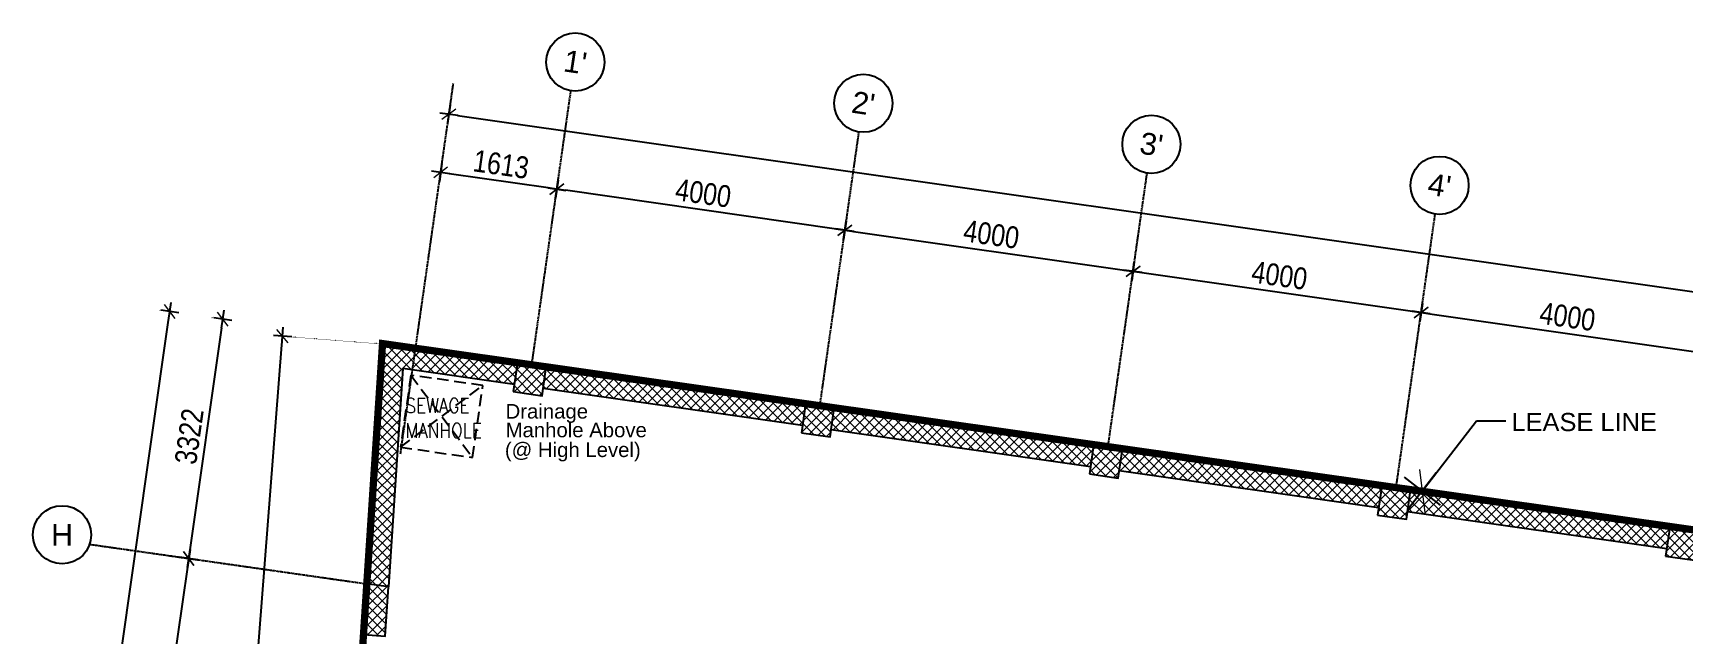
# Model space of a CAD drawing. Header units: inches. Extents: x 860051 to 1567527, y 277639 to 595672.
# Drawn here: x 1018159 to 1040839, y 370593 to 378855 of the extents above; entities that cross this region are included whole.
import ezdxf
from ezdxf.enums import TextEntityAlignment as Align

# ---------------------------------------------------------------- set-up
doc = ezdxf.new("R2010")
doc.units = ezdxf.units.IN
doc.header["$MEASUREMENT"] = 0
for name, pattern in [('CENTER', [50.8, 31.75, -6.35, 6.35, -6.35]), ('DASHED2', [9.525, 6.35, -3.175]), ('DOT2', [3.175, 0, -3.175]), ('HIDDEN2', [4.7625, 3.175, -1.5875])]:
    doc.linetypes.add(name, pattern=pattern)
doc.layers.add('A-HATCH CONCRETE', color=254, linetype='Continuous', lineweight=5)
doc.layers.add('A-LEASING LINE', color=7, linetype='DASHED2', lineweight=9)
for name, color, linetype in [('Axis', 9, 'CENTER'), ('dim-axis', 15, 'Continuous'), ('FFNEW', 252, 'Continuous'), ('P-PIPE-DRA', 40, 'Continuous'), ('P-PIPE-DRA-TXT', 181, 'Continuous'), ('S-COL', 210, 'Continuous'), ('S-WALL', 1, 'Continuous'), ('TAXT', 3, 'Continuous'), ('TEXT', 181, 'Continuous')]:
    doc.layers.add(name, color=color, linetype=linetype)
doc.styles.add('ARIAL', font='ARIALN.TTF')
doc.styles.add('SS', font='romand.shx', dxfattribs={"width": 0.85, "height": 200})
doc.styles.add('style1', font='arial.ttf')
doc.dimstyles.new('DIM-100', dxfattribs={"dimscale": 150, "dimtxt": 2, "dimasz": 1, "dimexe": 0.75, "dimexo": 1, "dimgap": 0.5, "dimtad": 1, "dimdec": 0, "dimzin": 11, "dimdsep": 46, "dimtxsty": 'ARIAL', "dimblk": 'R', "dimcen": 2.5, "dimdle": 1, "dimclrd": 256, "dimclre": 256, "dimclrt": 256, "dimazin": 0, "dimtfac": 1, "dimtdec": 0, "dimtix": 1, "dimtmove": 2, "dimatfit": 3, "dimldrblk": 'R', "dimtolj": 1, "dimtzin": 3, "dimlwd": -1, "dimlwe": 13, "dimarcsym": 0})
pattern_1 = [(45, (1013480.555, -68927.58), (-66.29126, 66.29126), []), (135, (1013480.555, -68927.58), (-66.29126, -66.29126), [])]
pattern_2 = [(45, (1013479.92, -68927.58), (-66.29126, 66.29126), []), (135, (1013479.92, -68927.58), (-66.29126, -66.29126), [])]

# ---------------------------------------------------------------- blocks, each defined once
blk = doc.blocks.new('R')
for p, q in [((0, -1.05), (0, 1.05)), ((-1.05, 0), (1.05, 0))]:
    blk.add_line(p, q)
at = {"color": 4, "lineweight": 13}
blk.add_line((-0.707, -0.707), (0.707, 0.707), dxfattribs=at)
blk = doc.blocks.new('*D92')
at = {"layer": 'Defpoints', "color": 0, "transparency": 16777216}
for p in [(1420983, 599836), (1420983, 599836), (1422567, 599511)]:
    blk.add_point(p, dxfattribs=at)
at = {"layer": 'dim-axis', "color": 251, "linetype": 'DOT2', "lineweight": 13, "transparency": 16777216}
for p, q in [((1420962, 599687), (1420967, 599724)), ((1422588, 599660), (1422597, 599719))]:
    blk.add_line(p, q, dxfattribs=at)
at = {"layer": 'dim-axis', "color": 251, "transparency": 16777216}
blk.add_line((1422462, 599624), (1421102, 599819), dxfattribs=at)
at = {"layer": 'dim-axis', "color": 251, "transparency": 16777216, "xscale": 120, "yscale": 120, "zscale": 120}
for p, rotation in [((1420983, 599836), 171.8736112541112), ((1422581, 599607), 351.8736112541112)]:
    blk.add_blockref('R', p, dxfattribs=dict(at, rotation=rotation))
at = {"layer": 'dim-axis', "color": 251, "transparency": 16777216, "insert": (1421814, 599947), "char_height": 300, "attachment_point": 5, "rotation": 351.8736, "style": 'ARIAL'}
blk.add_mtext('\\A1;1613', dxfattribs=at)
blk = doc.blocks.new('*D93')
at = {"layer": 'Defpoints', "color": 0, "transparency": 16777216}
for p in [(1426500, 598759), (1430500, 598477), (1430500, 598477)]:
    blk.add_point(p, dxfattribs=at)
at = {"layer": 'dim-axis', "color": 251, "linetype": 'DOT2', "lineweight": 13, "transparency": 16777216}
for p, q in [((1426521, 598908), (1426556, 599153)), ((1430522, 598625), (1430516, 598588))]:
    blk.add_line(p, q, dxfattribs=at)
at = {"layer": 'dim-axis', "color": 251, "transparency": 16777216}
blk.add_line((1426659, 599025), (1430382, 598494), dxfattribs=at)
at = {"layer": 'dim-axis', "color": 251, "transparency": 16777216, "xscale": 120, "yscale": 120, "zscale": 120}
for p, rotation in [((1426540, 599042), 171.8736112541112), ((1430500, 598477), 351.8736112541112)]:
    blk.add_blockref('R', p, dxfattribs=dict(at, rotation=rotation))
at = {"layer": 'dim-axis', "color": 251, "transparency": 16777216, "insert": (1428553, 598985), "char_height": 300, "attachment_point": 5, "rotation": 351.8736, "style": 'ARIAL'}
blk.add_mtext('\\A1;4000', dxfattribs=at)
blk = doc.blocks.new('*D94')
at = {"layer": 'Defpoints', "color": 0, "transparency": 16777216}
for p in [(1434460, 597911), (1434460, 597911), (1430284, 596961)]:
    blk.add_point(p, dxfattribs=at)
at = {"layer": 'dim-axis', "color": 251, "linetype": 'DOT2', "lineweight": 13, "transparency": 16777216}
for p, q in [((1430305, 597110), (1430516, 598588)), ((1434481, 598060), (1434476, 598023))]:
    blk.add_line(p, q, dxfattribs=at)
at = {"layer": 'dim-axis', "color": 251, "transparency": 16777216}
blk.add_line((1430619, 598460), (1434341, 597928), dxfattribs=at)
at = {"layer": 'dim-axis', "color": 251, "transparency": 16777216, "xscale": 120, "yscale": 120, "zscale": 120}
for p, rotation in [((1430500, 598477), 171.8736112541112), ((1434460, 597911), 351.8736112541112)]:
    blk.add_blockref('R', p, dxfattribs=dict(at, rotation=rotation))
at = {"layer": 'dim-axis', "color": 251, "transparency": 16777216, "insert": (1432513, 598420), "char_height": 300, "attachment_point": 5, "rotation": 351.8736, "style": 'ARIAL'}
blk.add_mtext('\\A1;4000', dxfattribs=at)
blk = doc.blocks.new('*D95')
at = {"layer": 'Defpoints', "color": 0, "transparency": 16777216}
for p in [(1438420, 597346), (1438420, 597346), (1434244, 596396)]:
    blk.add_point(p, dxfattribs=at)
at = {"layer": 'dim-axis', "color": 251, "linetype": 'DOT2', "lineweight": 13, "transparency": 16777216}
for p, q in [((1434265, 596544), (1434476, 598023)), ((1438441, 597494), (1438436, 597457))]:
    blk.add_line(p, q, dxfattribs=at)
at = {"layer": 'dim-axis', "color": 251, "transparency": 16777216}
blk.add_line((1434579, 597894), (1438301, 597363), dxfattribs=at)
at = {"layer": 'dim-axis', "color": 251, "transparency": 16777216, "xscale": 120, "yscale": 120, "zscale": 120}
for p, rotation in [((1434460, 597911), 171.8736112541112), ((1438420, 597346), 351.8736112541112)]:
    blk.add_blockref('R', p, dxfattribs=dict(at, rotation=rotation))
at = {"layer": 'dim-axis', "color": 251, "transparency": 16777216, "insert": (1436472, 597854), "char_height": 300, "attachment_point": 5, "rotation": 351.8736, "style": 'ARIAL'}
blk.add_mtext('\\A1;4000', dxfattribs=at)
blk = doc.blocks.new('*D102')
at = {"layer": 'Defpoints', "color": 0, "transparency": 16777216}
for p in [(1422581, 599607), (1422581, 599607), (1426540, 599042)]:
    blk.add_point(p, dxfattribs=at)
at = {"layer": 'dim-axis', "color": 251, "linetype": 'DOT2', "lineweight": 13, "transparency": 16777216}
for p, q in [((1422559, 599459), (1422565, 599496)), ((1426519, 598894), (1426525, 598931))]:
    blk.add_line(p, q, dxfattribs=at)
at = {"layer": 'dim-axis', "color": 251, "transparency": 16777216}
blk.add_line((1426422, 599059), (1422699, 599591), dxfattribs=at)
at = {"layer": 'dim-axis', "color": 251, "transparency": 16777216, "xscale": 120, "yscale": 120, "zscale": 120}
for p, rotation in [((1422581, 599607), 171.8736112541112), ((1426540, 599042), 351.8736112541112)]:
    blk.add_blockref('R', p, dxfattribs=dict(at, rotation=rotation))
at = {"layer": 'dim-axis', "color": 251, "transparency": 16777216, "insert": (1424593, 599551), "char_height": 300, "attachment_point": 5, "rotation": 351.8736, "style": 'ARIAL'}
blk.add_mtext('\\A1;4000', dxfattribs=at)
blk = doc.blocks.new('*D104')
at = {"layer": 'Defpoints', "color": 0, "transparency": 16777216}
for p in [(1420642, 597441), (1470715, 593565), (1470260, 590370)]:
    blk.add_point(p, dxfattribs=at)
at = {"layer": 'dim-axis', "color": 251, "linetype": 'DOT2', "lineweight": 13, "transparency": 16777216}
for p, q in [((1420663, 597590), (1421113, 600748)), ((1470281, 590519), (1470731, 593676))]:
    blk.add_line(p, q, dxfattribs=at)
at = {"layer": 'dim-axis', "color": 251, "transparency": 16777216}
blk.add_line((1421216, 600619), (1470596, 593582), dxfattribs=at)
at = {"layer": 'dim-axis', "color": 251, "transparency": 16777216, "xscale": 120, "yscale": 120, "zscale": 120}
for p, rotation in [((1421097, 600636), 171.8890881608404), ((1470715, 593565), 351.8890881608405)]:
    blk.add_blockref('R', p, dxfattribs=dict(at, rotation=rotation))
at = {"layer": 'dim-axis', "color": 251, "transparency": 16777216, "insert": (1445938, 597327), "char_height": 300, "attachment_point": 5, "rotation": 351.8891, "style": 'ARIAL'}
blk.add_mtext('\\A1;50119', dxfattribs=at)
blk = doc.blocks.new('*D107')
at = {"layer": 'Defpoints', "color": 0, "transparency": 16777216}
for p in [(1417261, 597924), (1417261, 597924), (1415626, 586468)]:
    blk.add_point(p, dxfattribs=at)
at = {"layer": 'dim-axis', "color": 251, "linetype": 'DOT2', "lineweight": 13, "transparency": 16777216}
for p, q in [((1417113, 597945), (1417150, 597940)), ((1415478, 586489), (1415515, 586484))]:
    blk.add_line(p, q, dxfattribs=at)
at = {"layer": 'dim-axis', "color": 251, "transparency": 16777216}
blk.add_line((1415643, 586586), (1417244, 597805), dxfattribs=at)
at = {"layer": 'dim-axis', "color": 251, "transparency": 16777216, "xscale": 120, "yscale": 120, "zscale": 120}
for p, rotation in [((1417261, 597924), 81.8772662833131), ((1415626, 586468), 261.8772662833131)]:
    blk.add_blockref('R', p, dxfattribs=dict(at, rotation=rotation))
at = {"layer": 'dim-axis', "color": 251, "transparency": 16777216, "insert": (1416218, 592228), "char_height": 300, "attachment_point": 5, "rotation": 81.8773, "style": 'ARIAL'}
blk.add_mtext('\\A1;11572', dxfattribs=at)
blk = doc.blocks.new('*D108')
at = {"layer": 'Defpoints', "color": 0, "transparency": 16777216}
for p in [(1417989, 597820), (1417520, 594531), (1417520, 594531)]:
    blk.add_point(p, dxfattribs=at)
at = {"layer": 'dim-axis', "color": 251, "transparency": 16777216}
blk.add_line((1417972, 597701), (1417537, 594650), dxfattribs=at)
at = {"layer": 'dim-axis', "color": 251, "linetype": 'DOT2', "lineweight": 13, "transparency": 16777216}
for p, q in [((1417840, 597841), (1417878, 597836)), ((1417371, 594552), (1417408, 594547))]:
    blk.add_line(p, q, dxfattribs=at)
at = {"layer": 'dim-axis', "color": 251, "transparency": 16777216, "xscale": 120, "yscale": 120, "zscale": 120}
for p, rotation in [((1417989, 597820), 81.87726634256052), ((1417520, 594531), 261.8772663425605)]:
    blk.add_blockref('R', p, dxfattribs=dict(at, rotation=rotation))
at = {"layer": 'dim-axis', "color": 251, "transparency": 16777216, "insert": (1417528, 596208), "char_height": 300, "attachment_point": 5, "rotation": 81.8773, "style": 'ARIAL'}
blk.add_mtext('\\A1;3322', dxfattribs=at)
blk = doc.blocks.new('*D109')
at = {"layer": 'Defpoints', "color": 0, "transparency": 16777216}
for p in [(1417520, 594531), (1416947, 590522), (1416947, 590522)]:
    blk.add_point(p, dxfattribs=at)
at = {"layer": 'dim-axis', "color": 251, "linetype": 'DOT2', "lineweight": 13, "transparency": 16777216}
for p, q in [((1417371, 594552), (1417408, 594547)), ((1416799, 590543), (1416836, 590538))]:
    blk.add_line(p, q, dxfattribs=at)
at = {"layer": 'dim-axis', "color": 251, "transparency": 16777216}
blk.add_line((1417503, 594412), (1416964, 590640), dxfattribs=at)
at = {"layer": 'dim-axis', "color": 251, "transparency": 16777216, "xscale": 120, "yscale": 120, "zscale": 120}
for p, rotation in [((1417520, 594531), 81.87726634670558), ((1416947, 590522), 261.8772663467056)]:
    blk.add_blockref('R', p, dxfattribs=dict(at, rotation=rotation))
at = {"layer": 'dim-axis', "color": 251, "transparency": 16777216, "insert": (1417008, 592559), "char_height": 300, "attachment_point": 5, "rotation": 81.8773, "style": 'ARIAL'}
blk.add_mtext('\\A1;4050', dxfattribs=at)
blk = doc.blocks.new('*D86')
at = {"layer": 'Defpoints', "color": 0, "transparency": 16777216}
for p in [(1418810, 597585), (1420642, 597441), (1417901, 562459)]:
    blk.add_point(p, dxfattribs=at)
at = {"layer": 'dim-axis', "color": 251, "transparency": 16777216}
blk.add_line((1416079, 562722), (1418801, 597465), dxfattribs=at)
at = {"layer": 'dim-axis', "color": 251, "linetype": 'DOT2', "lineweight": 13, "transparency": 16777216}
for p, q in [((1420492, 597453), (1418698, 597594)), ((1417752, 562470), (1415957, 562611))]:
    blk.add_line(p, q, dxfattribs=at)
at = {"layer": 'dim-axis', "color": 251, "transparency": 16777216, "xscale": 120, "yscale": 120, "zscale": 120}
for p, rotation in [((1418810, 597585), 85.52071850426807), ((1416070, 562602), 265.5207185042681)]:
    blk.add_blockref('R', p, dxfattribs=dict(at, rotation=rotation))
at = {"layer": 'dim-axis', "color": 251, "transparency": 16777216, "insert": (1417212, 580111), "char_height": 300, "attachment_point": 5, "rotation": 85.5207, "style": 'ARIAL'}
blk.add_mtext('\\A1;35090', dxfattribs=at)
blk = doc.blocks.new('SGSR')
at = {"layer": 'Axis', "color": 251, "ltscale": 0.5}
for p, q in [((1420431.4, 595969.6), (1421157.8, 601057.3)), ((1422235.7, 597191.3), (1422773.5, 600958.2)), ((1426195.5, 596626.2), (1426733.4, 600393.1)), ((1430155.4, 596061), (1430693.3, 599827.9)), ((1434115.3, 595495.8), (1434653.1, 599262.7)), ((1416158, 594725.4), (1419967.9, 594181.6))]:
    blk.add_line(p, q, dxfattribs=at)
at = {"layer": 'Axis', "color": 251, "linetype": 'Continuous'}
for centre in [(1422833.8, 601353.7), (1426793.5, 600788.5), (1430753.3, 600223.4), (1434713, 599658.2), (1415779.6, 594855.7)]:
    blk.add_circle(centre, 400, dxfattribs=at)
at = {"layer": 'S-WALL', "color": 251}
blk.add_lwpolyline([(1417889.2, 562458.6), (1468019.2, 562458.6), (1469810.8, 590401.2), (1420184.3, 597484.1)], close=True, dxfattribs=at)
at = {"layer": 'Axis', "color": 251, "linetype": 'Continuous', "style": 'style1'}
for s, p in [("1'", (1422833.8, 601353.7)), ("2'", (1426793.5, 600788.5)), ("3'", (1430753.3, 600223.4)), ("4'", (1434713, 599658.2))]:
    blk.add_text(s, height=300, rotation=351.41133, dxfattribs=at).set_placement(p, align=Align.MIDDLE)
blk.add_text('H', height=300, dxfattribs=at).set_placement((1415779.6, 594855.7), align=Align.MIDDLE)
at = {"layer": 'dim-axis', "color": 251}
for p1, p2, distance, picture, middle in [((1420641.6, 597441.4), (1470259.6, 590370.1), 3227.1, '*D104', (1445938.1, 597326.5)), ((1415626.3, 586467.7), (1417261.4, 597923.9), 0, '*D107', (1416218, 592228)), ((1417989, 597820), (1417519.6, 594531.1), 0, '*D108', (1417528.4, 596207.8)), ((1417901.1, 562458.6), (1420641.6, 597441.4), 1837.1, '*D86', (1417212.3, 580111.3))]:
    dim = blk.add_aligned_dim(p1=p1, p2=p2, distance=distance, dimstyle='DIM-100', override={"dimasz": 0.8, "dimclrd": 251, "dimclre": 251, "dimclrt": 251}, dxfattribs=at)
    dim.commit()
    dim.dimension.update_dxf_attribs({"geometry": picture, "text_midpoint": middle})
for base, p1, p2, angle, picture, middle in [((1420983.4, 599835.5), (1422566.9, 599511.5), (1420983.4, 599835.5), 351.87361, '*D92', (1421814.3, 599947.4)), ((1422580.6, 599607.5), (1426540.5, 599042), (1422580.6, 599607.5), 171.87361, '*D102', (1424592.8, 599550.6)), ((1430500.3, 598476.6), (1426500.1, 598759.2), (1430500.3, 598476.6), 171.87361, '*D93', (1428552.6, 598985.2)), ((1434460.1, 597911.2), (1430284, 596961.2), (1434460.1, 597911.2), 171.87361, '*D94', (1432512.5, 598419.8)), ((1438420, 597345.8), (1434243.9, 596395.8), (1438420, 597345.8), 171.87361, '*D95', (1436472.4, 597854.4)), ((1416947.3, 590521.7), (1417519.6, 594531.1), (1416947.3, 590521.7), 81.87727, '*D109', (1417007.6, 592558.6))]:
    dim = blk.add_linear_dim(base=base, p1=p1, p2=p2, angle=angle, dimstyle='DIM-100', override={"dimasz": 0.8, "dimclrd": 251, "dimclre": 251, "dimclrt": 251}, dxfattribs=at)
    dim.commit()
    dim.dimension.update_dxf_attribs({"geometry": picture, "text_midpoint": middle})

msp = doc.modelspace()

# ---------------------------------------------------------------- hatches: boundary and pattern name
at = {"layer": 'A-HATCH CONCRETE'}
h = msp.add_hatch(dxfattribs=at)
h.set_pattern_fill('ANSI37', color=251, scale=750)
h.set_pattern_definition(pattern_2)
h.paths.add_polyline_path([(1024760.8, 373924.5), (1025156.8, 373868), (1025213.4, 374263.9), (1024817.4, 374320.5)])
h = msp.add_hatch(dxfattribs=at)
h.set_pattern_fill('ANSI37', color=251, scale=750)
h.set_pattern_definition(pattern_2)
h.paths.add_polyline_path([(1028720.7, 373359), (1029116.7, 373302.5), (1029173.2, 373698.5), (1028777.2, 373755)])
h = msp.add_hatch(dxfattribs=at)
h.set_pattern_fill('ANSI37', color=251, scale=750)
h.set_pattern_definition(pattern_1)
h.paths.add_polyline_path([(1032681.1, 372793.6), (1033077.1, 372737.1), (1033133.7, 373133.1), (1032737.7, 373189.6)])
h = msp.add_hatch(dxfattribs=at)
h.set_pattern_fill('ANSI37', color=251, scale=750)
h.set_pattern_definition(pattern_1)
h.paths.add_polyline_path([(1036641, 372228.2), (1037037, 372171.7), (1037093.5, 372567.7), (1036697.5, 372624.2)])
h = msp.add_hatch(dxfattribs=at)
h.set_pattern_fill('ANSI37', color=251, scale=750)
h.set_pattern_definition(pattern_2)
h.paths.add_polyline_path([(1040600.2, 371662.8), (1040996.2, 371606.2), (1041052.7, 372002.2), (1040656.7, 372058.7)])
h = msp.add_hatch(dxfattribs=at)
h.set_pattern_fill('ANSI37', color=251, scale=750)
h.set_pattern_definition(pattern_1)
h.paths.add_polyline_path([(1022702.3, 370583.9), (1023001.7, 370564.3), (1023046, 371240.1), (1022748.1, 371282.4)])

# ---------------------------------------------------------------- linework, layer by layer
at = {"layer": 'A-HATCH CONCRETE', "color": 251, "linetype": 'Continuous'}
for p, q in [((1022920.6, 373924.7), (1023503.8, 374507.9)), ((1022929.9, 374066.6), (1023387.8, 374524.5)), ((1022939.2, 374208.5), (1023271.8, 374541.1)), ((1022948.5, 374350.4), (1023155.7, 374557.6)), ((1022957.8, 374492.2), (1023039.7, 374574.2)), ((1023240.2, 374214.6), (1022958.1, 374496.8)), ((1023362.4, 374225.1), (1023008.9, 374578.6)), ((1023517, 374203), (1023163.5, 374556.5)), ((1023671.7, 374180.9), (1023318.2, 374534.4)), ((1023354.6, 374226.2), (1023619.8, 374491.4)), ((1023470.7, 374209.6), (1023735.9, 374474.8)), ((1023826.3, 374158.9), (1023472.8, 374512.4)), ((1023586.7, 374193.1), (1023851.9, 374458.3)), ((1023981, 374136.8), (1023627.5, 374490.3)), ((1024135.6, 374114.7), (1023782.2, 374468.2)), ((1024290.3, 374092.6), (1023936.8, 374446.1)), ((1023223.9, 373965.8), (1022941.8, 374247.9)), ((1023232.1, 374090.2), (1022949.9, 374372.4)), ((1023702.7, 374176.5), (1023967.9, 374441.7)), ((1023818.7, 374159.9), (1024083.9, 374425.1)), ((1023934.8, 374143.4), (1024199.9, 374408.6)), ((1024050.8, 374126.8), (1024316, 374392)), ((1024445, 374070.6), (1024091.5, 374424.1)), ((1024166.8, 374110.3), (1024432, 374375.5)), ((1024599.6, 374048.5), (1024246.1, 374402)), ((1024282.8, 374093.7), (1024548, 374358.9)), ((1024398.9, 374077.2), (1024664, 374342.3)), ((1024754.3, 374026.4), (1024400.8, 374379.9)), ((1024514.9, 374060.6), (1024780.1, 374325.8)), ((1024789.9, 374123.4), (1024555.4, 374357.8)), ((1024806.4, 374239.4), (1024710.1, 374335.8)), ((1025186.2, 374069), (1025360.2, 374243)), ((1025208.2, 374223.6), (1025244.2, 374259.5)), ((1025527.5, 373916.1), (1025209.7, 374233.9)), ((1025211, 373961.2), (1025476.2, 374226.4)), ((1025682.2, 373894), (1025328.7, 374247.5)), ((1025836.9, 373871.9), (1025483.4, 374225.4)), ((1022911.3, 373782.8), (1023233, 374104.6)), ((1023207.6, 373716.9), (1022925.5, 373999.1)), ((1023215.8, 373841.3), (1022933.6, 374123.5)), ((1024630.9, 374044), (1024803.1, 374216.3)), ((1024746.9, 374027.5), (1024781.1, 374061.6)), ((1025218.2, 373960.2), (1025176.6, 374001.9)), ((1025372.9, 373938.1), (1025193.1, 374117.9)), ((1025327, 373944.7), (1025592.2, 374209.9)), ((1025443.1, 373928.1), (1025708.3, 374193.3)), ((1025559.1, 373911.6), (1025824.3, 374176.7)), ((1025991.5, 373849.8), (1025638, 374203.3)), ((1025675.1, 373895), (1025940.3, 374160.2)), ((1025791.1, 373878.4), (1026056.3, 374143.6)), ((1026146.2, 373827.8), (1025792.7, 374181.3)), ((1025907.2, 373861.9), (1026172.3, 374127.1)), ((1026300.8, 373805.7), (1025947.3, 374159.2)), ((1026023.2, 373845.3), (1026288.4, 374110.5)), ((1026455.5, 373783.6), (1026102, 374137.1)), ((1026139.2, 373828.8), (1026404.4, 374094)), ((1026255.2, 373812.2), (1026520.4, 374077.4)), ((1026610.1, 373761.5), (1026256.6, 374115)), ((1026371.2, 373795.6), (1026636.4, 374060.8)), ((1026764.8, 373739.5), (1026411.3, 374093)), ((1026487.3, 373779.1), (1026752.5, 374044.3)), ((1026919.4, 373717.4), (1026566, 374070.9)), ((1026603.3, 373762.5), (1026868.5, 374027.7)), ((1026719.3, 373746), (1026984.5, 374011.2)), ((1027074.1, 373695.3), (1026720.6, 374048.8)), ((1026835.3, 373729.4), (1027100.5, 373994.6)), ((1027228.8, 373673.3), (1026875.3, 374026.7)), ((1027383.4, 373651.2), (1027029.9, 374004.7)), ((1022892.7, 373499.1), (1023214.4, 373820.8)), ((1022902, 373641), (1023223.7, 373962.7)), ((1023199.5, 373592.5), (1022917.3, 373874.6)), ((1026951.4, 373712.8), (1027216.6, 373978)), ((1027067.4, 373696.3), (1027332.6, 373961.5)), ((1027183.4, 373679.7), (1027448.6, 373944.9)), ((1027538.1, 373629.1), (1027184.6, 373982.6)), ((1027299.4, 373663.2), (1027564.6, 373928.4)), ((1027692.7, 373607), (1027339.2, 373960.5)), ((1027415.5, 373646.6), (1027680.6, 373911.8)), ((1027847.4, 373585), (1027493.9, 373938.5)), ((1027531.5, 373630), (1027796.7, 373895.2)), ((1027647.5, 373613.5), (1027912.7, 373878.7)), ((1028002, 373562.9), (1027648.5, 373916.4)), ((1027763.5, 373596.9), (1028028.7, 373862.1)), ((1028156.7, 373540.8), (1027803.2, 373894.3)), ((1027879.5, 373580.4), (1028144.7, 373845.6)), ((1028311.3, 373518.7), (1027957.9, 373872.2)), ((1027995.6, 373563.8), (1028260.8, 373829)), ((1028111.6, 373547.3), (1028376.8, 373812.4)), ((1028466, 373496.7), (1028112.5, 373850.2)), ((1028227.6, 373530.7), (1028492.8, 373795.9)), ((1028620.7, 373474.6), (1028267.2, 373828.1)), ((1028343.6, 373514.1), (1028608.8, 373779.3)), ((1028739.7, 373488.1), (1028421.8, 373806)), ((1028756.3, 373604.1), (1028576.5, 373783.9)), ((1022883.4, 373357.2), (1023205.1, 373678.9)), ((1023183.2, 373343.6), (1022901, 373625.8)), ((1023191.3, 373468.1), (1022909.2, 373750.2)), ((1028459.7, 373497.6), (1028724.9, 373762.8)), ((1028575.7, 373481), (1028765.9, 373671.2)), ((1028772.9, 373720.1), (1028731.1, 373761.9)), ((1028840.7, 373746.1), (1028840.9, 373746.2)), ((1028886, 373739.6), (1028885.8, 373739.8)), ((1028956.7, 373729.5), (1028956.9, 373729.6)), ((1029040.6, 373717.5), (1029040.4, 373717.7)), ((1029072.8, 373712.9), (1029072.9, 373713.1)), ((1029148.9, 373523.9), (1029305, 373680)), ((1029155.8, 373398.2), (1029421, 373663.4)), ((1029393.9, 373364.2), (1029159.6, 373598.6)), ((1029171, 373678.6), (1029188.9, 373696.5)), ((1029548.6, 373342.2), (1029195.1, 373695.6)), ((1029271.8, 373381.7), (1029537, 373646.8)), ((1029703.2, 373320.1), (1029349.8, 373673.6)), ((1029387.8, 373365.1), (1029653, 373630.3)), ((1029503.9, 373348.5), (1029769.1, 373613.7)), ((1029857.9, 373298), (1029504.4, 373651.5)), ((1029619.9, 373332), (1029885.1, 373597.2)), ((1030012.6, 373275.9), (1029659.1, 373629.4)), ((1029735.9, 373315.4), (1030001.1, 373580.6)), ((1030167.2, 373253.9), (1029813.7, 373607.4)), ((1029851.9, 373298.9), (1030117.1, 373564.1)), ((1029968, 373282.3), (1030233.2, 373547.5)), ((1030321.9, 373231.8), (1029968.4, 373585.3)), ((1030476.5, 373209.7), (1030123, 373563.2)), ((1030631.2, 373187.6), (1030277.7, 373541.1)), ((1022864.8, 373073.5), (1023186.5, 373395.2)), ((1022874.1, 373215.3), (1023195.8, 373537.1)), ((1023166.9, 373094.8), (1022884.7, 373376.9)), ((1023175, 373219.2), (1022892.9, 373501.3)), ((1028691.7, 373464.5), (1028743.8, 373516.5)), ((1029239.3, 373386.3), (1029143, 373482.6)), ((1030084, 373265.7), (1030349.2, 373530.9)), ((1030200, 373249.2), (1030465.2, 373514.4)), ((1030316, 373232.6), (1030581.2, 373497.8)), ((1030432.1, 373216.1), (1030697.2, 373481.3)), ((1030785.8, 373165.6), (1030432.3, 373519.1)), ((1030548.1, 373199.5), (1030813.3, 373464.7)), ((1030940.5, 373143.5), (1030587, 373497)), ((1030664.1, 373182.9), (1030929.3, 373448.1)), ((1031095.2, 373121.4), (1030741.7, 373474.9)), ((1030780.1, 373166.4), (1031045.3, 373431.6)), ((1030896.1, 373149.8), (1031161.3, 373415)), ((1031249.8, 373099.4), (1030896.3, 373452.8)), ((1031012.2, 373133.3), (1031277.4, 373398.5)), ((1031404.5, 373077.3), (1031051, 373430.8)), ((1031128.2, 373116.7), (1031393.4, 373381.9)), ((1031559.1, 373055.2), (1031205.6, 373408.7)), ((1031244.2, 373100.1), (1031509.4, 373365.3)), ((1031360.2, 373083.6), (1031625.4, 373348.8)), ((1031713.8, 373033.1), (1031360.3, 373386.6)), ((1031476.3, 373067), (1031741.5, 373332.2)), ((1031868.4, 373011.1), (1031514.9, 373364.6)), ((1031592.3, 373050.5), (1031857.5, 373315.7)), ((1032023.1, 372989), (1031669.6, 373342.5)), ((1032177.7, 372966.9), (1031824.2, 373320.4)), ((1022846.2, 372789.7), (1023168, 373111.4)), ((1022855.5, 372931.6), (1023177.2, 373253.3)), ((1023150.6, 372845.9), (1022868.4, 373128.1)), ((1023158.7, 372970.3), (1022876.6, 373252.5)), ((1031708.3, 373033.9), (1031973.5, 373299.1)), ((1031824.3, 373017.4), (1032089.5, 373282.5)), ((1031940.4, 373000.8), (1032205.5, 373266)), ((1032332.4, 372944.8), (1031978.9, 373298.3)), ((1032056.4, 372984.2), (1032321.6, 373249.4)), ((1032487.1, 372922.8), (1032133.6, 373276.3)), ((1032172.4, 372967.7), (1032437.6, 373232.9)), ((1032641.7, 372900.7), (1032288.2, 373254.2)), ((1032288.4, 372951.1), (1032553.6, 373216.3)), ((1032404.4, 372934.6), (1032669.6, 373199.7)), ((1032706.2, 372968.8), (1032442.9, 373232.1)), ((1032520.5, 372918), (1032728.6, 373126.1)), ((1032722.7, 373084.8), (1032597.5, 373210)), ((1032752.7, 373187.5), (1032752.2, 373188)), ((1032785.3, 373182.8), (1032785.7, 373183.2)), ((1032901.3, 373166.2), (1032901.7, 373166.6)), ((1032907.3, 373165.4), (1032906.8, 373165.9)), ((1033017.3, 373149.7), (1033017.7, 373150.1)), ((1033062, 373143.3), (1033061.5, 373143.8)), ((1033100.6, 372835.2), (1033365.8, 373100.4)), ((1033111.6, 372978.8), (1033249.8, 373116.9)), ((1033133.4, 373133.1), (1033133.7, 373133.5)), ((1033569.6, 372768.3), (1033216.2, 373121.7)), ((1033724.3, 372746.2), (1033370.8, 373099.7)), ((1022836.9, 372647.8), (1023158.7, 372969.5)), ((1023134.2, 372597), (1022852.1, 372879.2)), ((1023142.4, 372721.5), (1022860.2, 373003.6)), ((1032636.5, 372901.4), (1032706.5, 372971.5)), ((1033260.3, 372812.4), (1033109.4, 372963.3)), ((1033415, 372790.3), (1033126, 373079.3)), ((1033216.6, 372818.6), (1033481.8, 373083.8)), ((1033332.6, 372802.1), (1033597.8, 373067.3)), ((1033448.7, 372785.5), (1033713.8, 373050.7)), ((1033879, 372724.1), (1033525.5, 373077.6)), ((1033564.7, 372769), (1033829.9, 373034.2)), ((1034033.6, 372702), (1033680.1, 373055.5)), ((1033680.7, 372752.4), (1033945.9, 373017.6)), ((1033796.7, 372735.8), (1034061.9, 373001)), ((1034188.3, 372680), (1033834.8, 373033.5)), ((1033912.7, 372719.3), (1034177.9, 372984.5)), ((1034342.9, 372657.9), (1033989.4, 373011.4)), ((1034028.8, 372702.7), (1034294, 372967.9)), ((1034497.6, 372635.8), (1034144.1, 372989.3)), ((1034144.8, 372686.2), (1034410, 372951.4)), ((1034260.8, 372669.6), (1034526, 372934.8)), ((1034652.2, 372613.7), (1034298.7, 372967.2)), ((1034376.8, 372653), (1034642, 372918.2)), ((1034806.9, 372591.7), (1034453.4, 372945.2)), ((1034492.9, 372636.5), (1034758.1, 372901.7)), ((1034961.5, 372569.6), (1034608.1, 372923.1)), ((1034608.9, 372619.9), (1034874.1, 372885.1)), ((1034724.9, 372603.4), (1034990.1, 372868.6)), ((1035116.2, 372547.5), (1034762.7, 372901)), ((1035270.9, 372525.4), (1034917.4, 372878.9)), ((1022818.3, 372364.1), (1023140.1, 372685.8)), ((1022827.6, 372505.9), (1023149.4, 372827.7)), ((1023126.1, 372472.6), (1022843.9, 372754.8)), ((1033105.7, 372834.5), (1033092.9, 372847.3)), ((1034840.9, 372586.8), (1035106.1, 372852)), ((1034957, 372570.2), (1035222.1, 372835.4)), ((1035425.5, 372503.4), (1035072, 372856.9)), ((1035073, 372553.7), (1035338.2, 372818.9)), ((1035189, 372537.1), (1035454.2, 372802.3)), ((1035580.2, 372481.3), (1035226.7, 372834.8)), ((1035305, 372520.6), (1035570.2, 372785.8)), ((1035734.8, 372459.2), (1035381.3, 372812.7)), ((1035421.1, 372504), (1035686.2, 372769.2)), ((1035889.5, 372437.2), (1035536, 372790.6)), ((1035537.1, 372487.5), (1035802.3, 372752.6)), ((1035653.1, 372470.9), (1035918.3, 372736.1)), ((1036044.1, 372415.1), (1035690.6, 372768.6)), ((1035769.1, 372454.3), (1036034.3, 372719.5)), ((1036198.8, 372393), (1035845.3, 372746.5)), ((1035885.1, 372437.8), (1036150.3, 372703)), ((1036353.4, 372370.9), (1036000, 372724.4)), ((1036001.2, 372421.2), (1036266.4, 372686.4)), ((1036117.2, 372404.7), (1036382.4, 372669.8)), ((1036508.1, 372348.9), (1036154.6, 372702.4)), ((1036233.2, 372388.1), (1036498.4, 372653.3)), ((1036656, 372333.5), (1036309.3, 372680.3)), ((1036349.2, 372371.5), (1036614.4, 372636.7)), ((1036672.6, 372449.6), (1036463.9, 372658.2)), ((1036689.1, 372565.6), (1036618.6, 372636.1)), ((1022809, 372222.2), (1023130.8, 372543.9)), ((1023109.8, 372223.8), (1022827.6, 372505.9)), ((1023117.9, 372348.2), (1022835.8, 372630.3)), ((1036465.3, 372355), (1036691.3, 372581.1)), ((1036581.3, 372338.4), (1036669.3, 372426.4)), ((1036729.8, 372619.6), (1036730.4, 372620.2)), ((1036774, 372613.2), (1036773.2, 372614.1)), ((1036845.9, 372603), (1036846.5, 372603.6)), ((1036928.7, 372591.2), (1036927.9, 372592)), ((1036961.9, 372586.4), (1036962.5, 372587)), ((1037052.3, 372279.1), (1037310.6, 372537.4)), ((1037074.4, 372433.8), (1037194.5, 372553.9)), ((1037281.4, 372238.5), (1037075.8, 372444)), ((1037077.9, 372569.9), (1037078.5, 372570.5)), ((1037083.4, 372569.1), (1037082.5, 372569.9)), ((1037436, 372216.4), (1037092.4, 372560.1)), ((1037161.4, 372255.6), (1037426.6, 372520.8)), ((1037590.7, 372194.3), (1037237.2, 372547.8)), ((1037277.4, 372239.1), (1037542.6, 372504.3)), ((1037745.3, 372172.3), (1037391.9, 372525.8)), ((1037393.4, 372222.5), (1037658.6, 372487.7)), ((1037509.5, 372205.9), (1037774.7, 372471.1)), ((1037900, 372150.2), (1037546.5, 372503.7)), ((1037625.5, 372189.4), (1037890.7, 372454.6)), ((1038054.7, 372128.1), (1037701.2, 372481.6)), ((1037741.5, 372172.8), (1038006.7, 372438)), ((1038209.3, 372106.1), (1037855.8, 372459.5)), ((1037857.5, 372156.3), (1038122.7, 372421.5)), ((1037973.6, 372139.7), (1038238.8, 372404.9)), ((1038364, 372084), (1038010.5, 372437.5)), ((1038518.6, 372061.9), (1038165.1, 372415.4)), ((1022790.4, 371938.4), (1023112.2, 372260.1)), ((1022799.7, 372080.3), (1023121.5, 372402)), ((1023093.5, 371974.9), (1022811.3, 372257.1)), ((1023101.6, 372099.3), (1022819.5, 372381.5)), ((1037126.7, 372260.6), (1037059.3, 372328)), ((1038089.6, 372123.1), (1038354.8, 372388.3)), ((1038205.6, 372106.6), (1038470.8, 372371.8)), ((1038673.3, 372039.8), (1038319.8, 372393.3)), ((1038321.6, 372090), (1038586.8, 372355.2)), ((1038437.7, 372073.5), (1038702.8, 372338.7)), ((1038827.9, 372017.8), (1038474.4, 372371.3)), ((1038553.7, 372056.9), (1038818.9, 372322.1)), ((1038982.6, 371995.7), (1038629.1, 372349.2)), ((1038669.7, 372040.3), (1038934.9, 372305.5)), ((1039137.2, 371973.6), (1038783.8, 372327.1)), ((1038785.7, 372023.8), (1039050.9, 372289)), ((1038901.7, 372007.2), (1039166.9, 372272.4)), ((1039291.9, 371951.5), (1038938.4, 372305)), ((1039017.8, 371990.7), (1039283, 372255.9)), ((1039446.6, 371929.5), (1039093.1, 372283)), ((1039133.8, 371974.1), (1039399, 372239.3)), ((1039601.2, 371907.4), (1039247.7, 372260.9)), ((1039249.8, 371957.6), (1039515, 372222.7)), ((1039365.8, 371941), (1039631, 372206.2)), ((1039755.9, 371885.3), (1039402.4, 372238.8)), ((1039481.9, 371924.4), (1039747.1, 372189.6)), ((1039910.5, 371863.3), (1039557, 372216.7)), ((1040065.2, 371841.2), (1039711.7, 372194.7)), ((1022771.9, 371654.7), (1023093.6, 371976.4)), ((1022781.2, 371796.5), (1023102.9, 372118.3)), ((1023077.2, 371726), (1022795, 372008.2)), ((1023085.3, 371850.5), (1022803.2, 372132.6)), ((1039597.9, 371907.9), (1039863.1, 372173.1)), ((1039713.9, 371891.3), (1039979.1, 372156.5)), ((1039829.9, 371874.8), (1040095.1, 372139.9)), ((1040219.8, 371819.1), (1039866.3, 372172.6)), ((1039946, 371858.2), (1040211.1, 372123.4)), ((1040374.5, 371797), (1040021, 372150.5)), ((1040062, 371841.6), (1040327.2, 372106.8)), ((1040529.2, 371775), (1040175.7, 372128.5)), ((1040178, 371825.1), (1040443.2, 372090.3)), ((1040294, 371808.5), (1040559.2, 372073.7)), ((1040622.4, 371814.3), (1040330.3, 372106.4)), ((1040410, 371792), (1040654.1, 372036)), ((1040639, 371930.3), (1040485, 372084.3)), ((1040655.6, 372046.3), (1040639.6, 372062.2)), ((1040674.4, 372056.3), (1040675.2, 372057.1)), ((1040790.4, 372039.7), (1040791.3, 372040.6)), ((1040795.4, 372039), (1040794.3, 372040.2)), ((1022762.6, 371512.8), (1023084.3, 371834.5)), ((1023060.9, 371477.2), (1022778.7, 371759.3)), ((1023069, 371601.6), (1022786.9, 371883.8)), ((1040526.1, 371775.4), (1040632, 371881.3)), ((1022753.3, 371370.9), (1023075, 371692.6)), ((1023030.6, 371242.3), (1022762.4, 371510.5)), ((1023052.7, 371352.8), (1022770.6, 371634.9)), ((1022791.3, 371276.3), (1023065.7, 371550.7)), ((1022876, 371264.3), (1022754.3, 371386)), ((1022907.4, 371259.8), (1023056.4, 371408.9)), ((1022734.7, 371087.1), (1022735.3, 371087.8)), ((1022738.5, 371136.6), (1022737.9, 371137.2)), ((1022744, 371229), (1022744.6, 371229.7)), ((1022746.7, 371261), (1022746.1, 371261.6)), ((1023023.4, 371243.3), (1023047.1, 371267)), ((1023037, 371103.3), (1023036.4, 371103.9)), ((1023037.8, 371125.1), (1023038.5, 371125.8)), ((1023045.2, 371227.7), (1023044.6, 371228.3)), ((1022722.2, 370887.7), (1022721.6, 370888.3)), ((1022725.4, 370945.3), (1022726, 370945.9)), ((1022730.4, 371012.2), (1022729.8, 371012.8)), ((1023019.2, 370841.4), (1023019.9, 370842)), ((1023020.7, 370854.4), (1023020.1, 370855)), ((1023028.8, 370978.9), (1023028.3, 370979.5)), ((1023028.5, 370983.2), (1023029.2, 370983.9)), ((1022705.9, 370638.9), (1022705.3, 370639.5)), ((1022706.8, 370661.5), (1022707.5, 370662.2)), ((1022714.1, 370763.3), (1022713.5, 370763.9)), ((1022716.1, 370803.4), (1022716.7, 370804.1)), ((1023004.4, 370605.6), (1023003.8, 370606.2)), ((1023009.9, 370699.5), (1023010.6, 370700.1)), ((1023012.5, 370730), (1023011.9, 370730.6))]:
    msp.add_line(p, q, dxfattribs=at)
at = {"layer": 'A-LEASING LINE', "color": 6, "const_width": 100}
msp.add_lwpolyline([(1022963.9, 374585), (1022196.7, 362875.9), (1044073.6, 359753.6), (1044073.6, 353209.3), (1043173.4, 353209.5), (1043173.4, 349659.4), (1035123.4, 349659.4), (1035123.4, 339559.4), (1061472.8, 339559.4), (1061472.8, 345159.4), (1059723.2, 345159.4), (1059723.2, 351184.4), (1055862.5, 351184.4), (1055862.6, 358172.7), (1056886.1, 358025.9), (1058036.9, 366166.7), (1058044.6, 366165.6), (1058531.7, 369531.2), (1022963.9, 374585)], dxfattribs=at)
at = {"layer": 'P-PIPE-DRA', "color": 3, "linetype": 'HIDDEN2', "ltscale": 50}
for p, q in [((1023211.3, 373160.7, 0), (1024342.4, 374009.6, 0)), ((1023352.4, 374150.7, 0), (1024201.3, 373019.6, 0))]:
    msp.add_line(p, q, dxfattribs=at)
at = {"layer": 'P-PIPE-DRA', "color": 3, "linetype": 'HIDDEN2', "ltscale": 50, "elevation": 0}
msp.add_lwpolyline([(1023352.4, 374150.7), (1023211.3, 373160.7), (1024201.3, 373019.6), (1024342.4, 374009.6)], close=True, dxfattribs=at)
at = {"layer": 'S-COL', "color": 251}
for points in [[(1024760.8, 373924.5), (1025156.8, 373868), (1025213.4, 374263.9), (1024817.4, 374320.5)], [(1028720.7, 373359), (1029116.7, 373302.5), (1029173.2, 373698.5), (1028777.2, 373755)], [(1032681.1, 372793.6), (1033077.1, 372737.1), (1033133.7, 373133.1), (1032737.7, 373189.6)], [(1036641, 372228.2), (1037037, 372171.7), (1037093.5, 372567.7), (1036697.5, 372624.2)], [(1040600.2, 371662.8), (1040996.2, 371606.2), (1041052.7, 372002.2), (1040656.7, 372058.7)], [(1022702.3, 370583.9), (1023001.7, 370564.3), (1023046, 371240.1), (1022748.1, 371282.4)]]:
    msp.add_lwpolyline(points, close=True, dxfattribs=at)
at = {"layer": 'S-WALL', "color": 254}
msp.add_lwpolyline([(1022963.9, 374585), (1022963.9, 374585), (1020668.8, 339559.4), (1070798.8, 339559.4), (1072590.4, 367502.1), (1058624.9, 369495.3)], dxfattribs=at)
at = {"layer": 'S-WALL', "color": 251}
for points in [[(1058624.9, 369495.3), (1022963.9, 374585)], [(1024775.6, 374023.4), (1023242.1, 374242.3), (1023045.3, 371240.2)], [(1028735.5, 373458.2), (1025171.6, 373966.9)], [(1032695.3, 372893), (1029131.5, 373401.7)], [(1036655.2, 372327.9), (1033091.3, 372836.5)], [(1040615.1, 371762.7), (1037051.2, 372271.3)]]:
    msp.add_lwpolyline(points, dxfattribs=at)

# ---------------------------------------------------------------- block references
at = {"layer": 'FFNEW', "color": 6, "linetype": 'Continuous'}
msp.add_blockref('SGSR', (-397220.4, -222899.1), dxfattribs=at)

# ---------------------------------------------------------------- texts
at = {"layer": 'P-PIPE-DRA-TXT', "color": 181, "ltscale": 10, "style": 'SS', "width": 0.85}
for s, p in [('SEWAGE', (1023278.5, 373633.7)), ('MANHOLE', (1023278.5, 373290.6))]:
    msp.add_text(s, height=200, dxfattribs=at).set_placement(p)
at = {"layer": 'TAXT', "color": 251, "ltscale": 100, "style": 'style1'}
for s, p in [('Drainage', (1024655, 373554.3)), ('Manhole Above', (1024655.5, 373297.6)), ('(@ High Level)', (1024645.5, 373025.4))]:
    msp.add_text(s, height=200, dxfattribs=at).set_placement(p)
at = {"layer": 'TEXT', "ltscale": 0.5, "style": 'style1'}
msp.add_text('LEASE LINE  ', height=250, dxfattribs=at).set_placement((1038481, 373381.6))

# ---------------------------------------------------------------- leaders
at = {"color": 252, "linetype": 'Continuous', "ltscale": 100}
msp.add_leader([(1037253.5, 372557.5), (1038001.1, 373524.1), (1038402.7, 373524.1)], dimstyle='DIM-100', override={"dimasz": 2, "dimtad": 0, "dimclrd": 1}, dxfattribs=at)

doc.saveas('drawing.dxf')
